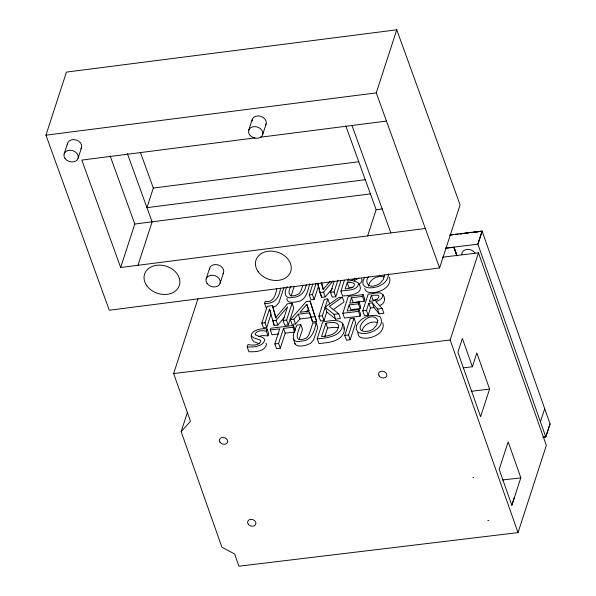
<?xml version="1.0" encoding="UTF-8"?>
<svg xmlns="http://www.w3.org/2000/svg" width="596" height="596" viewBox="0 0 596 596"><rect width="100%" height="100%" fill="white"/><g stroke="black" fill="none" stroke-linecap="round" stroke-linejoin="round"><path stroke-width="0.89" d="M286.885 298.201C286.482 303.558 293.776 302.395 297.113 301.732C306.046 300.853 307.856 290.654 309.764 283.711M300.794 324.582C298.238 330.907 292.502 343.229 304.742 338.699A4.247 2.287 -19.4 0 0 307.573 336.964L309.302 333.834L312.781 323.129L316.089 322.727C314.748 330.855 311.045 341.27 301.122 341.121C288.971 344.011 293.97 331.331 297.024 325.036L300.794 324.582L302.477 329.357L299.311 339.102M384.465 274.883L383.414 279.36L380.144 283.264A7.577 4.075 -19.4 0 1 375.197 285.544C369.006 288.606 363.813 281.774 368.738 276.805M358.539 283.48C357.63 291.31 346.239 289.812 340.897 291.124L342.581 295.907C349.651 295.825 366.942 293.664 357.734 282.362L353.421 281.178L359.023 278.064M259.29 343.78L253.643 341.597C245.507 331.495 259.781 327.86 267.008 328.903L268.692 333.678L267.984 335.861L262.054 335.578L258.612 336.628M368.537 286.147C369.595 279.189 377.782 274.942 384.234 276.991M45.944 135.173L66.439 72.094L396.757 29.8L460.09 204.868L439.595 267.939L109.277 310.233L45.944 135.173L376.262 92.879L396.757 29.8M64.107 153.969L67.579 143.293M78.091 158.253L81.563 147.577M425.32 228.499L120.668 267.507L134.785 224.036L110.148 155.921M140.403 152.345L153.321 188.053L146.944 207.661L152.122 221.824L138.004 265.287M248.696 130.323L252.168 119.647M442.523 257.204L478.469 252.846L546.338 445.443L518.021 532.608L238.921 566.2L234.623 554.004L221.883 547.195L181.162 431.623L190.467 421.305L173.645 373.558L197.961 298.723M206.149 278.95L209.621 268.274M262.68 134.607L266.151 123.931M220.133 283.234L223.597 272.558M181.162 431.623L187.449 412.253M265.883 343.169L266.516 344.257C265.168 351.714 254.857 351.983 248.875 351.729L247.191 346.954L247.958 344.585C252.138 345.218 258.18 346 260.72 341.724L260.377 340.152L253.486 337.709L251.296 335.772M266.263 308.169L264.579 303.394L265.265 301.278C273.139 303.304 275.799 294.692 276.753 288.583M270.889 314.621L266.71 327.495L263.477 327.882L261.793 323.106L267.269 306.269L272.491 305.636L276.186 318.212M266.71 327.495L265.026 322.712L269.489 308.981L274.182 325.505L277.825 325.058L284.434 317.266M267.984 335.861L266.3 331.085L267.008 328.903M280.53 288.091C279.36 297.59 274.532 304.146 264.579 303.394M283.905 287.682L278.861 302.828L276.015 305.897L273.117 307.238M270.308 329.998L270.889 328.21L293.5 325.468L295.191 330.244L294.61 332.032L285.186 333.171L280.291 348.228L276.522 348.682L274.838 343.907L279.733 328.85L270.308 329.998L271.992 334.773L278.846 333.946M287.294 286.549C283.294 292.591 284.918 299.632 293.12 297.329C300.228 297.3 305.495 291.563 306.21 284.679M291.057 286.102C287.153 292.472 288.732 298.179 296.741 294.908A4.247 2.287 -19.4 0 0 299.565 293.172L301.3 290.043L302.902 285.097M272.491 305.636L275.613 317.765L287.421 303.818L292.092 303.252L293.776 308.035L288.3 324.872L284.784 325.297L283.1 320.521L287.555 306.821L276.142 320.283L272.499 320.723M291.019 296.197L294.186 286.452M280.291 348.228L278.608 343.445L283.502 328.396L292.927 327.249L293.5 325.468M288.3 324.872L286.616 320.097L292.092 303.252M317.765 283.234L318.607 285.626L314.144 299.356L310.918 299.743L309.235 294.968L312.788 284.024M314.144 299.356L312.46 294.573L316.089 283.42M333.201 309.682L344.056 301.934L342.365 297.151L338.58 297.613L325.14 307.201L326.817 312.006L324.045 320.536L320.506 320.968L318.823 316.185L324.291 299.348L327.83 298.916L329.514 303.699M324.045 320.536L322.361 315.753L327.83 298.916M340.942 280.738L335.742 296.733L332.225 297.158L330.542 292.383L334.155 281.252M317.236 338.759L322.712 321.922C332.076 320.35 346.328 317.258 344.026 332.024C340.376 342.015 327.807 342.67 318.92 343.542L317.236 338.759C326.526 338.252 342.208 336.397 342.655 324.209M335.742 296.733L334.058 291.958L337.887 280.172M325.9 323.248L321.587 336.517C327.837 336.144 336.062 334.922 338.267 327.956C340.346 320.723 329.931 322.458 325.9 323.248L327.584 328.031L324.708 336.874M340.897 291.124L344.451 280.18M347.207 282.742L345.211 288.889C348.206 288.382 354.985 288.434 354.464 283.897C352.549 282.02 349.629 282.519 347.207 282.742L348.891 287.525L352.78 287.287M348.481 278.824L347.699 281.23L351.647 280.552L355.41 278.555M367.635 235.882L376.128 209.732L345.799 125.89M351.484 297.762L349.725 303.17L359.008 302.045L358.434 303.804L349.152 304.928L347.17 311.03L359.015 309.592L360.699 314.375L360.118 316.156L344.503 318.055L342.819 313.272L348.295 296.435L363.135 294.633L364.819 299.416L364.238 301.196L353.167 302.545L351.484 297.762L362.554 296.421L363.135 294.633M344.756 335.421L350.225 318.584L353.994 318.122L355.678 322.905L350.21 339.742L346.44 340.197L344.756 335.421L348.526 334.959L353.994 318.122M360.118 316.156L358.434 311.38L359.015 309.592M349.152 304.928L350.835 309.711L360.118 308.586L360.692 306.821L359.008 302.045M382.87 294.528C383.325 298.395 378.922 300.563 375.882 301.688L382.185 308.497L383.869 313.272L379.235 313.839L377.551 309.056L372.314 302.857L368.79 303.282L370.481 308.058L368.164 315.18L364.432 315.634L362.748 310.859L368.216 294.014C372.627 294.528 379.294 290.617 382.87 294.528C385.895 298.365 384.8 303.64 380.181 305.353M368.164 315.18L366.48 310.404L368.79 303.282M371.368 295.348L369.371 301.494C372.791 300.987 377.335 300.622 378.855 296.942L378.847 295.854L377.998 295.169L371.368 295.348L373.051 300.131L377.126 299.743M518.021 532.608L450.151 340.003L478.469 252.846M472.36 366.749L476.845 352.936L489.584 389.084L480.607 416.708L457.899 352.258L462.384 338.446L472.36 366.749L463.159 367.859M511.8 505.207L514.445 497.34M520.822 477.724L511.845 505.341L499.187 469.432L508.165 441.815L520.874 477.88L502.421 479.959M542.986 437.121L545.75 436.786L540.453 421.767L544.699 408.685M478.432 231.755L470.155 232.731L482.149 231.241L550.056 423.89L545.809 436.965L543.045 437.293M482.149 231.241L477.88 244.189L540.453 421.767M545.75 436.786L550.056 423.89M362.234 330.177C364.171 324.09 371.606 320.708 377.559 322.563M364.841 277.2C362.957 279.733 361.623 283.994 364.499 286.333A11.57 6.228 -19.4 0 0 370.019 287.853C378.035 287.89 388.741 283.055 388.391 273.78M330.139 281.26L323.054 289.626L321.266 282.698M317.571 283.361L319.94 292.584L323.583 292.144L333.186 280.813M319.94 292.584L321.624 297.367L325.267 296.927L332.471 288.419M290.334 319.642L306.344 301.524L310.076 301.069L316.662 321.43L312.587 321.922L309.533 312.833L298.276 314.196L293.835 319.218L290.334 319.642L292.018 324.425L295.519 323.993L299.959 318.979L311.216 317.608L312.587 321.922M306.851 304.481L299.952 312.289L309.011 311.194L306.851 304.481L309.071 310.941M306.232 311.864L308.534 309.257M342.365 297.151L329.35 306.448L338.744 313.772L340.428 318.547L335.652 319.128L326.817 312.006M358.412 284.515C360.222 283.569 362.562 281.714 361.958 279.42L361.504 278.861M254.999 137.907L81.808 160.086L120.668 267.507M260.526 137.199L386.461 121.077M153.321 188.053L358.814 161.739M365.348 179.701L146.944 207.661L127.41 153.664M134.785 224.036L370.839 193.819M376.128 209.732L382.379 208.935M449.809 234.973L482.157 231.025L477.88 244.189L445.525 248.13M449.905 235.152L453.586 234.705M455.433 234.481L458.19 234.146M445.622 248.316L454.003 247.213L456.953 255.58M351.208 280.403L352.676 280.224M309.235 294.968L312.46 294.573M330.542 292.383L334.058 291.958M370.481 308.058L373.997 307.633L379.235 313.839M261.793 323.106L265.026 322.712M283.1 320.521L286.616 320.097M310.903 317.147L314.979 316.655L316.662 321.43M318.823 316.185L322.361 315.753M325.133 307.223L333.969 314.345L338.744 313.772M342.819 313.272L358.434 311.38M362.748 310.859L366.48 310.404M377.551 309.056L382.185 308.497M327.584 328.031L334.028 327.338L337.954 327.658M274.838 343.907L278.608 343.445M173.645 373.558L450.151 340.003M471.19 391.319L489.584 389.084M472.844 477.493L473.626 477.403M487.819 520.606L488.809 520.487M480.272 231.539L482.112 231.315M247.191 346.954C253.173 347.207 263.477 346.939 264.833 339.474L262.687 337.478L255.565 335.041L255.11 333.663C257.435 330.02 262.605 330.646 266.3 331.085M293.21 338.528L295.258 344.361L297.113 345.71L300.518 346.075L305.115 345.524L310.434 343.467L313.638 339.802L317.772 327.502L316.089 322.727M475.049 252.92L472.352 250.529L470.602 249.776A7.316 5.699 18 0 0 461.766 254.529M384.152 298.663L384.554 299.304M389.501 277.185C392.28 286.832 379.846 292.912 371.71 292.629A11.57 6.228 -19.4 0 1 366.182 291.109L364.573 288.598M382.826 322.764C385.605 332.404 373.171 338.483 365.028 338.2A11.57 6.228 -19.4 0 1 359.507 336.688L358.457 335.548L357.816 332.546M343.885 327.785L344.339 328.985M376.262 92.879L439.595 267.939M351.99 125.488L390.849 232.909M456.946 255.736L453.914 247.31L456.886 255.744M372.314 302.857L373.997 307.633M362.554 296.421L364.238 301.196M358.434 303.804L360.118 308.586M348.526 334.959L350.21 339.742M333.969 314.345L335.652 319.128M323.583 292.144L325.267 296.927M309.533 312.833L311.216 317.608M298.276 314.196L299.959 318.979M293.835 319.218L295.519 323.993M292.927 327.249L294.61 332.032M283.502 328.396L285.186 333.171M276.142 320.283L277.825 325.058M269.764 309.778L270.889 312.967M294.893 343.303L295.258 344.361M310.076 301.069L314.979 316.655M321.833 283.145L323.397 289.209M319.039 287.302L319.687 289.82M320.119 291.496L321.624 297.367M273.11 321.311L274.182 325.505M67.4 144.783A7.316 5.699 18 0 1 76.176 139.963A7.316 5.699 18 0 1 80.907 148.918M251.989 121.13A7.316 5.699 18 0 1 260.765 116.317A7.316 5.699 18 0 1 265.496 125.272M209.442 269.764A7.316 5.699 18 0 1 218.218 264.944A7.316 5.699 18 0 1 222.941 273.899M377.79 320.454L376.739 324.932L373.461 328.836A7.577 4.075 -19.4 0 1 368.522 331.115C347.945 334.393 370.779 307.149 377.79 320.454M356.542 325.893L356.214 329.394L357.816 331.905A11.57 6.228 -19.4 0 0 363.344 333.425C371.531 334.207 386.074 326.042 380.077 316.863C371.874 313.004 359.939 317.281 356.542 325.893M468.329 232.917L460.038 233.923L468.314 232.947M207.058 283.443A7.316 5.699 18 0 0 219.477 284.575A7.316 5.699 18 0 0 212.884 275.255A7.316 5.699 18 0 0 207.058 283.443M65.016 158.462A7.316 5.699 18 0 0 77.435 159.594A7.316 5.699 18 0 0 70.842 150.274A7.316 5.699 18 0 0 65.016 158.462M249.605 134.815A7.316 5.699 18 0 0 262.024 135.948A7.316 5.699 18 0 0 255.431 126.628A7.316 5.699 18 0 0 249.605 134.815M258.142 271.679A18.282 14.252 18 0 0 289.194 274.51A18.282 14.252 18 0 0 272.715 251.214A18.282 14.252 18 0 0 258.142 271.679M146.758 285.685A18.282 14.252 18 0 0 177.802 288.516A18.282 14.252 18 0 0 161.33 265.213A18.282 14.252 18 0 0 146.758 285.685M248.204 524.13A4.254 3.315 18 0 0 255.423 524.83A4.254 3.315 18 0 0 251.639 519.399A4.254 3.315 18 0 0 248.204 524.13M219.991 442.202A4.254 3.315 18 0 0 227.21 442.91A4.254 3.315 18 0 0 223.425 437.471A4.254 3.315 18 0 0 219.991 442.202M379.123 375.934A4.254 3.315 18 0 0 386.35 376.635A4.254 3.315 18 0 0 382.565 371.196A4.254 3.315 18 0 0 379.123 375.934"/></g></svg>
